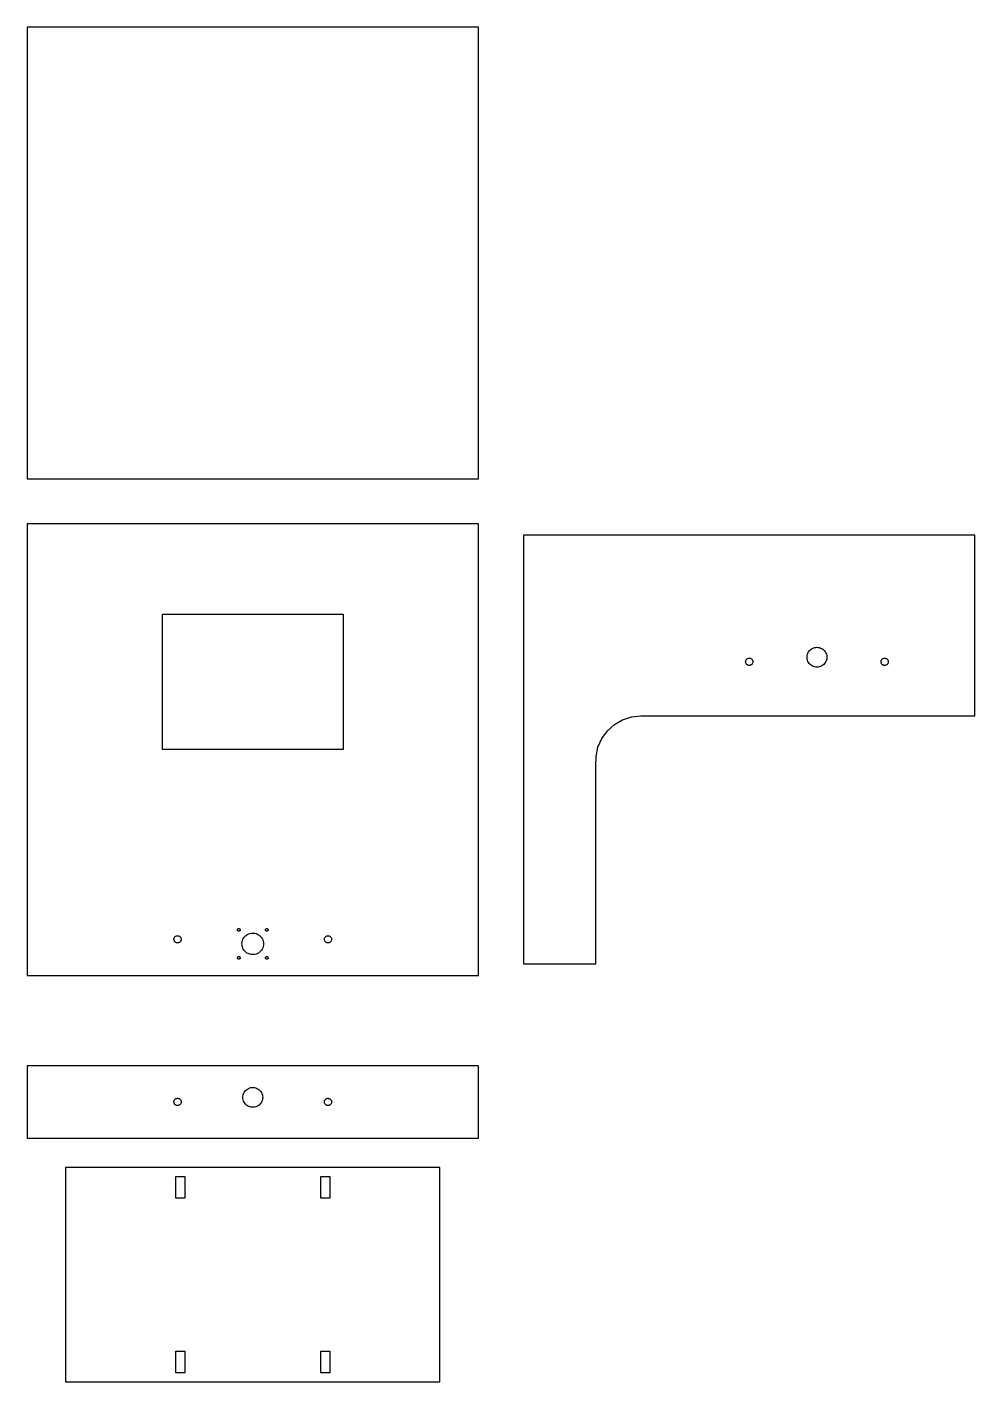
# Model space of a CAD drawing. Extents: x -550 to 1050, y -400 to 1100.
# Drawn here: x 0 to 1050, y -400 to 1100 of the extents above; entities that cross this region are included whole.
import ezdxf

# ---------------------------------------------------------------- set-up
doc = ezdxf.new("R2010")
doc.units = 0
doc.layers.get('0').update_dxf_attribs({"lineweight": 25, "true_color": 0xffffff})

msp = doc.modelspace()

# ---------------------------------------------------------------- linework, layer by layer
for p, q in [((500, 1100), (0, 1100)), ((0, 1100), (0, 600)), ((500, 600), (500, 1100)), ((0, 600), (500, 600)), ((500, 550), (0, 550)), ((0, 550), (0, 50)), ((500, 50), (500, 550)), ((1050, 537.3), (550, 537.3)), ((550, 537.3), (550, 62.7)), ((1050, 337.3), (1050, 537.3)), ((150, 300), (150, 450)), ((150, 450), (350, 450)), ((350, 450), (350, 300)), ((864.195, 404.361), (864.538, 405.699)), ((864.538, 405.699), (865.047, 406.984)), ((865.047, 406.984), (865.712, 408.194)), ((865.712, 408.194), (866.524, 409.312)), ((866.524, 409.312), (867.47, 410.319)), ((867.47, 410.319), (868.534, 411.199)), ((868.534, 411.199), (869.701, 411.939)), ((869.701, 411.939), (870.951, 412.528)), ((870.951, 412.528), (872.264, 412.954)), ((872.264, 412.954), (873.621, 413.213)), ((873.621, 413.213), (875, 413.3)), ((875, 413.3), (876.379, 413.213)), ((876.379, 413.213), (877.736, 412.954)), ((877.736, 412.954), (879.049, 412.528)), ((879.049, 412.528), (880.299, 411.939)), ((880.299, 411.939), (881.466, 411.199)), ((881.466, 411.199), (882.53, 410.319)), ((882.53, 410.319), (883.476, 409.312)), ((883.476, 409.312), (884.288, 408.194)), ((884.288, 408.194), (884.953, 406.984)), ((884.953, 406.984), (885.462, 405.699)), ((885.462, 405.699), (885.805, 404.361)), ((796.008, 397.551), (796.071, 398.05)), ((796.008, 397.049), (796.008, 397.551)), ((796.071, 396.55), (796.008, 397.049)), ((796.071, 398.05), (796.196, 398.536)), ((796.196, 396.064), (796.071, 396.55)), ((796.196, 398.536), (796.381, 399.003)), ((796.381, 395.597), (796.196, 396.064)), ((796.381, 399.003), (796.623, 399.443)), ((796.623, 395.157), (796.381, 395.597)), ((796.623, 399.443), (796.918, 399.85)), ((796.918, 394.75), (796.623, 395.157)), ((796.918, 399.85), (797.262, 400.216)), ((797.262, 394.384), (796.918, 394.75)), ((797.262, 400.216), (797.649, 400.536)), ((797.649, 394.064), (797.262, 394.384)), ((797.649, 400.536), (798.073, 400.805)), ((798.073, 393.795), (797.649, 394.064)), ((798.073, 400.805), (798.528, 401.019)), ((798.528, 393.581), (798.073, 393.795)), ((798.528, 401.019), (799.005, 401.174)), ((799.005, 393.426), (798.528, 393.581)), ((799.005, 401.174), (799.499, 401.268)), ((799.499, 393.332), (799.005, 393.426)), ((799.499, 401.268), (800, 401.3)), ((800, 393.3), (799.499, 393.332)), ((800, 401.3), (800.501, 401.268)), ((800.501, 393.332), (800, 393.3)), ((800.501, 401.268), (800.995, 401.174)), ((800.995, 393.426), (800.501, 393.332)), ((800.995, 401.174), (801.472, 401.019)), ((801.472, 393.581), (800.995, 393.426)), ((801.472, 401.019), (801.927, 400.805)), ((801.927, 393.795), (801.472, 393.581)), ((801.927, 400.805), (802.351, 400.536)), ((802.351, 394.064), (801.927, 393.795)), ((802.351, 400.536), (802.738, 400.216)), ((802.738, 394.384), (802.351, 394.064)), ((802.738, 400.216), (803.082, 399.85)), ((803.082, 394.75), (802.738, 394.384)), ((803.082, 399.85), (803.377, 399.443)), ((803.377, 395.157), (803.082, 394.75)), ((803.377, 399.443), (803.619, 399.003)), ((803.619, 395.597), (803.377, 395.157)), ((803.619, 399.003), (803.804, 398.536)), ((803.804, 396.064), (803.619, 395.597)), ((803.804, 398.536), (803.929, 398.05)), ((803.929, 396.55), (803.804, 396.064)), ((803.929, 398.05), (803.992, 397.551)), ((803.992, 397.049), (803.929, 396.55)), ((803.992, 397.551), (803.992, 397.049)), ((864.022, 402.991), (864.195, 404.361)), ((864.022, 401.609), (864.022, 402.991)), ((864.195, 400.239), (864.022, 401.609)), ((864.538, 398.901), (864.195, 400.239)), ((865.047, 397.616), (864.538, 398.901)), ((865.712, 396.406), (865.047, 397.616)), ((866.524, 395.288), (865.712, 396.406)), ((867.47, 394.281), (866.524, 395.288)), ((868.534, 393.401), (867.47, 394.281)), ((869.701, 392.661), (868.534, 393.401)), ((870.951, 392.072), (869.701, 392.661)), ((872.264, 391.646), (870.951, 392.072)), ((873.621, 391.387), (872.264, 391.646)), ((875, 391.3), (873.621, 391.387)), ((876.379, 391.387), (875, 391.3)), ((877.736, 391.646), (876.379, 391.387)), ((879.049, 392.072), (877.736, 391.646)), ((880.299, 392.661), (879.049, 392.072)), ((881.466, 393.401), (880.299, 392.661)), ((882.53, 394.281), (881.466, 393.401)), ((883.476, 395.288), (882.53, 394.281)), ((884.288, 396.406), (883.476, 395.288)), ((884.953, 397.616), (884.288, 396.406)), ((885.462, 398.901), (884.953, 397.616)), ((885.805, 400.239), (885.462, 398.901)), ((885.805, 404.361), (885.978, 402.991)), ((885.978, 401.609), (885.805, 400.239)), ((885.978, 402.991), (885.978, 401.609)), ((946.008, 397.551), (946.071, 398.05)), ((946.008, 397.049), (946.008, 397.551)), ((946.071, 396.55), (946.008, 397.049)), ((946.071, 398.05), (946.196, 398.536)), ((946.196, 396.064), (946.071, 396.55)), ((946.196, 398.536), (946.381, 399.003)), ((946.381, 395.597), (946.196, 396.064)), ((946.381, 399.003), (946.623, 399.443)), ((946.623, 395.157), (946.381, 395.597)), ((946.623, 399.443), (946.918, 399.85)), ((946.918, 394.75), (946.623, 395.157)), ((946.918, 399.85), (947.262, 400.216)), ((947.262, 394.384), (946.918, 394.75)), ((947.262, 400.216), (947.649, 400.536)), ((947.649, 394.064), (947.262, 394.384)), ((947.649, 400.536), (948.073, 400.805)), ((948.073, 393.795), (947.649, 394.064)), ((948.073, 400.805), (948.528, 401.019)), ((948.528, 393.581), (948.073, 393.795)), ((948.528, 401.019), (949.005, 401.174)), ((949.005, 393.426), (948.528, 393.581)), ((949.005, 401.174), (949.499, 401.268)), ((949.499, 393.332), (949.005, 393.426)), ((949.499, 401.268), (950, 401.3)), ((950, 393.3), (949.499, 393.332)), ((950, 401.3), (950.501, 401.268)), ((950.501, 393.332), (950, 393.3)), ((950.501, 401.268), (950.995, 401.174)), ((950.995, 393.426), (950.501, 393.332)), ((950.995, 401.174), (951.472, 401.019)), ((951.472, 393.581), (950.995, 393.426)), ((951.472, 401.019), (951.927, 400.805)), ((951.927, 393.795), (951.472, 393.581)), ((951.927, 400.805), (952.351, 400.536)), ((952.351, 394.064), (951.927, 393.795)), ((952.351, 400.536), (952.738, 400.216)), ((952.738, 394.384), (952.351, 394.064)), ((952.738, 400.216), (953.082, 399.85)), ((953.082, 394.75), (952.738, 394.384)), ((953.082, 399.85), (953.377, 399.443)), ((953.377, 395.157), (953.082, 394.75)), ((953.377, 399.443), (953.619, 399.003)), ((953.619, 395.597), (953.377, 395.157)), ((953.619, 399.003), (953.804, 398.536)), ((953.804, 396.064), (953.619, 395.597)), ((953.804, 398.536), (953.929, 398.05)), ((953.929, 396.55), (953.804, 396.064)), ((953.929, 398.05), (953.992, 397.551)), ((953.992, 397.049), (953.929, 396.55)), ((953.992, 397.551), (953.992, 397.049)), ((650.611, 327.751), (659.663, 332.977)), ((659.663, 332.977), (669.604, 336.207)), ((669.604, 336.207), (680, 337.3)), ((680, 337.3), (1050, 337.3)), ((636.699, 312.3), (642.843, 320.757)), ((642.843, 320.757), (650.611, 327.751)), ((350, 300), (150, 300)), ((630.274, 292.526), (632.447, 302.751)), ((632.447, 302.751), (636.699, 312.3)), ((630, 287.3), (630.274, 287.3)), ((630, 62.7), (630, 287.3)), ((630.274, 287.3), (630.274, 292.526)), ((162.667, 90), (162.698, 90.5013)), ((162.698, 89.4987), (162.667, 90)), ((162.698, 90.5013), (162.792, 90.9948)), ((162.792, 90.9948), (162.948, 91.4725)), ((162.948, 91.4725), (163.161, 91.927)), ((163.161, 91.927), (163.431, 92.3511)), ((163.431, 92.3511), (163.751, 92.7382)), ((163.751, 92.7382), (164.117, 93.082)), ((164.117, 93.082), (164.523, 93.3773)), ((164.523, 93.3773), (164.964, 93.6193)), ((164.964, 93.6193), (165.431, 93.8042)), ((165.431, 93.8042), (165.917, 93.9291)), ((165.917, 93.9291), (166.415, 93.9921)), ((166.415, 93.9921), (166.918, 93.9921)), ((166.918, 93.9921), (167.416, 93.9291)), ((167.416, 93.9291), (167.903, 93.8042)), ((167.903, 93.8042), (168.37, 93.6193)), ((168.37, 93.6193), (168.81, 93.3773)), ((168.81, 93.3773), (169.216, 93.082)), ((169.216, 93.082), (169.583, 92.7382)), ((169.583, 92.7382), (169.903, 92.3511)), ((169.903, 92.3511), (170.172, 91.927)), ((170.172, 91.927), (170.386, 91.4725)), ((170.386, 91.4725), (170.541, 90.9948)), ((170.541, 90.9948), (170.635, 90.5013)), ((170.635, 90.5013), (170.667, 90)), ((170.667, 90), (170.635, 89.4987)), ((233, 100.5), (233.012, 100.688)), ((233.012, 100.312), (233, 100.5)), ((233.012, 100.688), (233.047, 100.873)), ((233.047, 100.127), (233.012, 100.312)), ((233.047, 100.873), (233.105, 101.052)), ((233.105, 99.9478), (233.047, 100.127)), ((233.105, 101.052), (233.186, 101.223)), ((233.186, 99.7774), (233.105, 99.9478)), ((233.186, 101.223), (233.286, 101.382)), ((233.286, 99.6183), (233.186, 99.7774)), ((233.286, 101.382), (233.407, 101.527)), ((233.407, 99.4732), (233.286, 99.6183)), ((233.407, 101.527), (233.544, 101.656)), ((233.544, 99.3442), (233.407, 99.4732)), ((233.544, 101.656), (233.696, 101.766)), ((233.696, 99.2335), (233.544, 99.3442)), ((233.696, 101.766), (233.861, 101.857)), ((233.861, 99.1428), (233.696, 99.2335)), ((233.861, 101.857), (234.036, 101.927)), ((234.036, 99.0734), (233.861, 99.1428)), ((234.036, 101.927), (234.219, 101.973)), ((234.219, 99.0266), (234.036, 99.0734)), ((234.219, 101.973), (234.406, 101.997)), ((234.406, 99.003), (234.219, 99.0266)), ((234.406, 101.997), (234.594, 101.997)), ((234.594, 99.003), (234.406, 99.003)), ((234.594, 101.997), (234.781, 101.973)), ((234.781, 99.0266), (234.594, 99.003)), ((234.781, 101.973), (234.964, 101.927)), ((234.964, 99.0734), (234.781, 99.0266)), ((234.964, 101.927), (235.139, 101.857)), ((235.139, 99.1428), (234.964, 99.0734)), ((235.139, 101.857), (235.304, 101.766)), ((235.304, 99.2335), (235.139, 99.1428)), ((235.304, 101.766), (235.456, 101.656)), ((235.456, 99.3442), (235.304, 99.2335)), ((235.456, 101.656), (235.593, 101.527)), ((235.593, 99.4732), (235.456, 99.3442)), ((235.593, 101.527), (235.714, 101.382)), ((235.714, 99.6183), (235.593, 99.4732)), ((235.714, 101.382), (235.814, 101.223)), ((235.814, 99.7774), (235.714, 99.6183)), ((235.814, 101.223), (235.895, 101.052)), ((235.895, 99.9478), (235.814, 99.7774)), ((235.895, 101.052), (235.953, 100.873)), ((235.953, 100.127), (235.895, 99.9478)), ((235.953, 100.873), (235.988, 100.688)), ((235.988, 100.312), (235.953, 100.127)), ((235.988, 100.688), (236, 100.5)), ((236, 100.5), (235.988, 100.312)), ((238.843, 89.4175), (239.484, 90.781)), ((239.484, 90.781), (240.292, 92.0534)), ((240.292, 92.0534), (241.252, 93.2146)), ((241.252, 93.2146), (242.351, 94.2462)), ((242.351, 94.2462), (243.57, 95.1319)), ((243.57, 95.1319), (244.891, 95.8579)), ((244.891, 95.8579), (246.292, 96.4127)), ((246.292, 96.4127), (247.751, 96.7874)), ((247.751, 96.7874), (249.247, 96.9763)), ((249.247, 96.9763), (250.753, 96.9763)), ((250.753, 96.9763), (252.249, 96.7874)), ((252.249, 96.7874), (253.708, 96.4127)), ((253.708, 96.4127), (255.109, 95.8579)), ((255.109, 95.8579), (256.43, 95.1319)), ((256.43, 95.1319), (257.649, 94.2462)), ((257.649, 94.2462), (258.748, 93.2146)), ((258.748, 93.2146), (259.708, 92.0534)), ((259.708, 92.0534), (260.516, 90.781)), ((260.516, 90.781), (261.157, 89.4175)), ((264, 100.5), (264.012, 100.688)), ((264.012, 100.312), (264, 100.5)), ((264.012, 100.688), (264.047, 100.873)), ((264.047, 100.127), (264.012, 100.312)), ((264.047, 100.873), (264.105, 101.052)), ((264.105, 99.9478), (264.047, 100.127)), ((264.105, 101.052), (264.186, 101.223)), ((264.186, 99.7774), (264.105, 99.9478)), ((264.186, 101.223), (264.286, 101.382)), ((264.286, 99.6183), (264.186, 99.7774)), ((264.286, 101.382), (264.407, 101.527)), ((264.407, 99.4732), (264.286, 99.6183)), ((264.407, 101.527), (264.544, 101.656)), ((264.544, 99.3442), (264.407, 99.4732)), ((264.544, 101.656), (264.696, 101.766)), ((264.696, 99.2335), (264.544, 99.3442)), ((264.696, 101.766), (264.861, 101.857)), ((264.861, 99.1428), (264.696, 99.2335)), ((264.861, 101.857), (265.036, 101.927)), ((265.036, 99.0734), (264.861, 99.1428)), ((265.036, 101.927), (265.219, 101.973)), ((265.219, 99.0266), (265.036, 99.0734)), ((265.219, 101.973), (265.406, 101.997)), ((265.406, 99.003), (265.219, 99.0266)), ((265.406, 101.997), (265.594, 101.997)), ((265.594, 99.003), (265.406, 99.003)), ((265.594, 101.997), (265.781, 101.973)), ((265.781, 99.0266), (265.594, 99.003)), ((265.781, 101.973), (265.964, 101.927)), ((265.964, 99.0734), (265.781, 99.0266)), ((265.964, 101.927), (266.139, 101.857)), ((266.139, 99.1428), (265.964, 99.0734)), ((266.139, 101.857), (266.304, 101.766)), ((266.304, 99.2335), (266.139, 99.1428)), ((266.304, 101.766), (266.456, 101.656)), ((266.456, 99.3442), (266.304, 99.2335)), ((266.456, 101.656), (266.593, 101.527)), ((266.593, 99.4732), (266.456, 99.3442)), ((266.593, 101.527), (266.714, 101.382)), ((266.714, 99.6183), (266.593, 99.4732)), ((266.714, 101.382), (266.814, 101.223)), ((266.814, 99.7774), (266.714, 99.6183)), ((266.814, 101.223), (266.895, 101.052)), ((266.895, 99.9478), (266.814, 99.7774)), ((266.895, 101.052), (266.953, 100.873)), ((266.953, 100.127), (266.895, 99.9478)), ((266.953, 100.873), (266.988, 100.688)), ((266.988, 100.312), (266.953, 100.127)), ((266.988, 100.688), (267, 100.5)), ((267, 100.5), (266.988, 100.312)), ((329.333, 90), (329.365, 90.5013)), ((329.365, 89.4987), (329.333, 90)), ((329.365, 90.5013), (329.459, 90.9948)), ((329.459, 90.9948), (329.614, 91.4725)), ((329.614, 91.4725), (329.828, 91.927)), ((329.828, 91.927), (330.097, 92.3511)), ((330.097, 92.3511), (330.417, 92.7382)), ((330.417, 92.7382), (330.784, 93.082)), ((330.784, 93.082), (331.19, 93.3773)), ((331.19, 93.3773), (331.63, 93.6193)), ((331.63, 93.6193), (332.097, 93.8042)), ((332.097, 93.8042), (332.584, 93.9291)), ((332.584, 93.9291), (333.082, 93.9921)), ((333.082, 93.9921), (333.585, 93.9921)), ((333.585, 93.9921), (334.083, 93.9291)), ((334.083, 93.9291), (334.569, 93.8042)), ((334.569, 93.8042), (335.036, 93.6193)), ((335.036, 93.6193), (335.477, 93.3773)), ((335.477, 93.3773), (335.883, 93.082)), ((335.883, 93.082), (336.249, 92.7382)), ((336.249, 92.7382), (336.569, 92.3511)), ((336.569, 92.3511), (336.839, 91.927)), ((336.839, 91.927), (337.052, 91.4725)), ((337.052, 91.4725), (337.208, 90.9948)), ((337.208, 90.9948), (337.302, 90.5013)), ((337.302, 90.5013), (337.333, 90)), ((337.333, 90), (337.302, 89.4987)), ((162.792, 89.0052), (162.698, 89.4987)), ((162.948, 88.5275), (162.792, 89.0052)), ((163.161, 88.073), (162.948, 88.5275)), ((163.431, 87.6488), (163.161, 88.073)), ((163.751, 87.2618), (163.431, 87.6488)), ((164.117, 86.9179), (163.751, 87.2618)), ((164.523, 86.6227), (164.117, 86.9179)), ((164.964, 86.3807), (164.523, 86.6227)), ((165.431, 86.1958), (164.964, 86.3807)), ((165.917, 86.0708), (165.431, 86.1958)), ((166.415, 86.0079), (165.917, 86.0708)), ((166.918, 86.0079), (166.415, 86.0079)), ((167.416, 86.0708), (166.918, 86.0079)), ((167.903, 86.1958), (167.416, 86.0708)), ((168.37, 86.3807), (167.903, 86.1958)), ((168.81, 86.6227), (168.37, 86.3807)), ((169.216, 86.9179), (168.81, 86.6227)), ((169.583, 87.2618), (169.216, 86.9179)), ((169.903, 87.6488), (169.583, 87.2618)), ((170.172, 88.073), (169.903, 87.6488)), ((170.386, 88.5275), (170.172, 88.073)), ((170.541, 89.0052), (170.386, 88.5275)), ((170.635, 89.4987), (170.541, 89.0052)), ((238, 85), (238.095, 86.504)), ((238.095, 83.496), (238, 85)), ((238.095, 86.504), (238.377, 87.9843)), ((238.377, 82.0157), (238.095, 83.496)), ((238.377, 87.9843), (238.843, 89.4175)), ((238.843, 80.5825), (238.377, 82.0157)), ((239.484, 79.2189), (238.843, 80.5825)), ((240.292, 77.9466), (239.484, 79.2189)), ((241.252, 76.7854), (240.292, 77.9466)), ((242.351, 75.7538), (241.252, 76.7854)), ((243.57, 74.8681), (242.351, 75.7538)), ((257.649, 75.7538), (256.43, 74.8681)), ((258.748, 76.7854), (257.649, 75.7538)), ((259.708, 77.9466), (258.748, 76.7854)), ((260.516, 79.2189), (259.708, 77.9466)), ((261.157, 80.5825), (260.516, 79.2189)), ((261.157, 89.4175), (261.623, 87.9843)), ((261.623, 82.0157), (261.157, 80.5825)), ((261.623, 87.9843), (261.905, 86.504)), ((261.905, 83.496), (261.623, 82.0157)), ((261.905, 86.504), (262, 85)), ((262, 85), (261.905, 83.496)), ((329.459, 89.0052), (329.365, 89.4987)), ((329.614, 88.5275), (329.459, 89.0052)), ((329.828, 88.073), (329.614, 88.5275)), ((330.097, 87.6488), (329.828, 88.073)), ((330.417, 87.2618), (330.097, 87.6488)), ((330.784, 86.9179), (330.417, 87.2618)), ((331.19, 86.6227), (330.784, 86.9179)), ((331.63, 86.3807), (331.19, 86.6227)), ((332.097, 86.1958), (331.63, 86.3807)), ((332.584, 86.0708), (332.097, 86.1958)), ((333.082, 86.0079), (332.584, 86.0708)), ((333.585, 86.0079), (333.082, 86.0079)), ((334.083, 86.0708), (333.585, 86.0079)), ((334.569, 86.1958), (334.083, 86.0708)), ((335.036, 86.3807), (334.569, 86.1958)), ((335.477, 86.6227), (335.036, 86.3807)), ((335.883, 86.9179), (335.477, 86.6227)), ((336.249, 87.2618), (335.883, 86.9179)), ((336.569, 87.6488), (336.249, 87.2618)), ((336.839, 88.073), (336.569, 87.6488)), ((337.052, 88.5275), (336.839, 88.073)), ((337.208, 89.0052), (337.052, 88.5275)), ((337.302, 89.4987), (337.208, 89.0052)), ((233, 69.5), (233.012, 69.688)), ((233.012, 69.312), (233, 69.5)), ((233.012, 69.688), (233.047, 69.873)), ((233.047, 69.127), (233.012, 69.312)), ((233.047, 69.873), (233.105, 70.0522)), ((233.105, 68.9478), (233.047, 69.127)), ((233.105, 70.0522), (233.186, 70.2226)), ((233.186, 68.7774), (233.105, 68.9478)), ((233.186, 70.2226), (233.286, 70.3817)), ((233.286, 68.6183), (233.186, 68.7774)), ((233.286, 70.3817), (233.407, 70.5268)), ((233.407, 68.4732), (233.286, 68.6183)), ((233.407, 70.5268), (233.544, 70.6558)), ((233.544, 68.3442), (233.407, 68.4732)), ((233.544, 70.6558), (233.696, 70.7665)), ((233.696, 68.2335), (233.544, 68.3442)), ((233.696, 70.7665), (233.861, 70.8572)), ((233.861, 68.1428), (233.696, 68.2335)), ((233.861, 70.8572), (234.036, 70.9266)), ((234.036, 68.0734), (233.861, 68.1428)), ((234.036, 70.9266), (234.219, 70.9734)), ((234.219, 68.0266), (234.036, 68.0734)), ((234.219, 70.9734), (234.406, 70.997)), ((234.406, 68.003), (234.219, 68.0266)), ((234.406, 70.997), (234.594, 70.997)), ((234.594, 68.003), (234.406, 68.003)), ((234.594, 70.997), (234.781, 70.9734)), ((234.781, 68.0266), (234.594, 68.003)), ((234.781, 70.9734), (234.964, 70.9266)), ((234.964, 68.0734), (234.781, 68.0266)), ((234.964, 70.9266), (235.139, 70.8572)), ((235.139, 68.1428), (234.964, 68.0734)), ((235.139, 70.8572), (235.304, 70.7665)), ((235.304, 68.2335), (235.139, 68.1428)), ((235.304, 70.7665), (235.456, 70.6558)), ((235.456, 68.3442), (235.304, 68.2335)), ((235.456, 70.6558), (235.593, 70.5268)), ((235.593, 68.4732), (235.456, 68.3442)), ((235.593, 70.5268), (235.714, 70.3817)), ((235.714, 68.6183), (235.593, 68.4732)), ((235.714, 70.3817), (235.814, 70.2226)), ((235.814, 68.7774), (235.714, 68.6183)), ((235.814, 70.2226), (235.895, 70.0522)), ((235.895, 68.9478), (235.814, 68.7774)), ((235.895, 70.0522), (235.953, 69.873)), ((235.953, 69.127), (235.895, 68.9478)), ((235.953, 69.873), (235.988, 69.688)), ((235.988, 69.312), (235.953, 69.127)), ((235.988, 69.688), (236, 69.5)), ((236, 69.5), (235.988, 69.312)), ((244.891, 74.1421), (243.57, 74.8681)), ((246.292, 73.5873), (244.891, 74.1421)), ((247.751, 73.2126), (246.292, 73.5873)), ((249.247, 73.0237), (247.751, 73.2126)), ((250.753, 73.0237), (249.247, 73.0237)), ((252.249, 73.2126), (250.753, 73.0237)), ((253.708, 73.5873), (252.249, 73.2126)), ((255.109, 74.1421), (253.708, 73.5873)), ((256.43, 74.8681), (255.109, 74.1421)), ((264, 69.5), (264.012, 69.688)), ((264.012, 69.312), (264, 69.5)), ((264.012, 69.688), (264.047, 69.873)), ((264.047, 69.127), (264.012, 69.312)), ((264.047, 69.873), (264.105, 70.0522)), ((264.105, 68.9478), (264.047, 69.127)), ((264.105, 70.0522), (264.186, 70.2226)), ((264.186, 68.7774), (264.105, 68.9478)), ((264.186, 70.2226), (264.286, 70.3817)), ((264.286, 68.6183), (264.186, 68.7774)), ((264.286, 70.3817), (264.407, 70.5268)), ((264.407, 68.4732), (264.286, 68.6183)), ((264.407, 70.5268), (264.544, 70.6558)), ((264.544, 68.3442), (264.407, 68.4732)), ((264.544, 70.6558), (264.696, 70.7665)), ((264.696, 68.2335), (264.544, 68.3442)), ((264.696, 70.7665), (264.861, 70.8572)), ((264.861, 68.1428), (264.696, 68.2335)), ((264.861, 70.8572), (265.036, 70.9266)), ((265.036, 68.0734), (264.861, 68.1428)), ((265.036, 70.9266), (265.219, 70.9734)), ((265.219, 68.0266), (265.036, 68.0734)), ((265.219, 70.9734), (265.406, 70.997)), ((265.406, 68.003), (265.219, 68.0266)), ((265.406, 70.997), (265.594, 70.997)), ((265.594, 68.003), (265.406, 68.003)), ((265.594, 70.997), (265.781, 70.9734)), ((265.781, 68.0266), (265.594, 68.003)), ((265.781, 70.9734), (265.964, 70.9266)), ((265.964, 68.0734), (265.781, 68.0266)), ((265.964, 70.9266), (266.139, 70.8572)), ((266.139, 68.1428), (265.964, 68.0734)), ((266.139, 70.8572), (266.304, 70.7665)), ((266.304, 68.2335), (266.139, 68.1428)), ((266.304, 70.7665), (266.456, 70.6558)), ((266.456, 68.3442), (266.304, 68.2335)), ((266.456, 70.6558), (266.593, 70.5268)), ((266.593, 68.4732), (266.456, 68.3442)), ((266.593, 70.5268), (266.714, 70.3817)), ((266.714, 68.6183), (266.593, 68.4732)), ((266.714, 70.3817), (266.814, 70.2226)), ((266.814, 68.7774), (266.714, 68.6183)), ((266.814, 70.2226), (266.895, 70.0522)), ((266.895, 68.9478), (266.814, 68.7774)), ((266.895, 70.0522), (266.953, 69.873)), ((266.953, 69.127), (266.895, 68.9478)), ((266.953, 69.873), (266.988, 69.688)), ((266.988, 69.312), (266.953, 69.127)), ((266.988, 69.688), (267, 69.5)), ((267, 69.5), (266.988, 69.312)), ((550, 62.7), (630, 62.7)), ((0, 50), (500, 50)), ((500, -50), (0, -50)), ((0, -50), (0, -130)), ((500, -130), (500, -50)), ((245.316, -75.0469), (246.601, -74.5384)), ((246.601, -74.5384), (247.939, -74.1948)), ((247.939, -74.1948), (249.309, -74.0217)), ((249.309, -74.0217), (250.691, -74.0217)), ((250.691, -74.0217), (252.061, -74.1948)), ((252.061, -74.1948), (253.399, -74.5384)), ((253.399, -74.5384), (254.684, -75.0469)), ((162.667, -90), (162.698, -89.4987)), ((162.698, -90.5013), (162.667, -90)), ((162.698, -89.4987), (162.792, -89.0052)), ((162.792, -89.0052), (162.948, -88.5275)), ((162.948, -88.5275), (163.161, -88.073)), ((163.161, -88.073), (163.431, -87.6488)), ((163.431, -87.6488), (163.751, -87.2618)), ((163.751, -87.2618), (164.117, -86.9179)), ((164.117, -86.9179), (164.523, -86.6227)), ((164.523, -86.6227), (164.964, -86.3807)), ((164.964, -86.3807), (165.431, -86.1958)), ((165.431, -86.1958), (165.917, -86.0708)), ((165.917, -86.0708), (166.415, -86.0079)), ((166.415, -86.0079), (166.918, -86.0079)), ((166.918, -86.0079), (167.416, -86.0708)), ((167.416, -86.0708), (167.903, -86.1958)), ((167.903, -86.1958), (168.37, -86.3807)), ((168.37, -86.3807), (168.81, -86.6227)), ((168.81, -86.6227), (169.216, -86.9179)), ((169.216, -86.9179), (169.583, -87.2618)), ((169.583, -87.2618), (169.903, -87.6488)), ((169.903, -87.6488), (170.172, -88.073)), ((170.172, -88.073), (170.386, -88.5275)), ((170.386, -88.5275), (170.541, -89.0052)), ((170.541, -89.0052), (170.635, -89.4987)), ((170.635, -89.4987), (170.667, -90)), ((170.667, -90), (170.635, -90.5013)), ((239, -85), (239.087, -83.6213)), ((239.087, -86.3787), (239, -85)), ((239.087, -83.6213), (239.346, -82.2644)), ((239.346, -87.7356), (239.087, -86.3787)), ((239.346, -82.2644), (239.772, -80.9506)), ((239.772, -89.0494), (239.346, -87.7356)), ((239.772, -80.9506), (240.361, -79.7007)), ((240.361, -90.2993), (239.772, -89.0494)), ((240.361, -79.7007), (241.101, -78.5344)), ((241.101, -78.5344), (241.981, -77.47)), ((241.981, -77.47), (242.988, -76.5244)), ((242.988, -76.5244), (244.106, -75.7124)), ((244.106, -75.7124), (245.316, -75.0469)), ((254.684, -75.0469), (255.894, -75.7124)), ((255.894, -75.7124), (257.012, -76.5244)), ((257.012, -76.5244), (258.019, -77.47)), ((258.019, -77.47), (258.899, -78.5344)), ((258.899, -78.5344), (259.639, -79.7007)), ((259.639, -79.7007), (260.228, -80.9506)), ((260.228, -89.0494), (259.639, -90.2993)), ((260.228, -80.9506), (260.654, -82.2644)), ((260.654, -87.7356), (260.228, -89.0494)), ((260.654, -82.2644), (260.913, -83.6213)), ((260.913, -86.3787), (260.654, -87.7356)), ((260.913, -83.6213), (261, -85)), ((261, -85), (260.913, -86.3787)), ((329.333, -90), (329.365, -89.4987)), ((329.365, -90.5013), (329.333, -90)), ((329.365, -89.4987), (329.459, -89.0052)), ((329.459, -89.0052), (329.614, -88.5275)), ((329.614, -88.5275), (329.828, -88.073)), ((329.828, -88.073), (330.097, -87.6488)), ((330.097, -87.6488), (330.417, -87.2618)), ((330.417, -87.2618), (330.784, -86.9179)), ((330.784, -86.9179), (331.19, -86.6227)), ((331.19, -86.6227), (331.63, -86.3807)), ((331.63, -86.3807), (332.097, -86.1958)), ((332.097, -86.1958), (332.584, -86.0708)), ((332.584, -86.0708), (333.082, -86.0079)), ((333.082, -86.0079), (333.585, -86.0079)), ((333.585, -86.0079), (334.083, -86.0708)), ((334.083, -86.0708), (334.569, -86.1958)), ((334.569, -86.1958), (335.036, -86.3807)), ((335.036, -86.3807), (335.477, -86.6227)), ((335.477, -86.6227), (335.883, -86.9179)), ((335.883, -86.9179), (336.249, -87.2618)), ((336.249, -87.2618), (336.569, -87.6488)), ((336.569, -87.6488), (336.839, -88.073)), ((336.839, -88.073), (337.052, -88.5275)), ((337.052, -88.5275), (337.208, -89.0052)), ((337.208, -89.0052), (337.302, -89.4987)), ((337.302, -89.4987), (337.333, -90)), ((337.333, -90), (337.302, -90.5013)), ((162.792, -90.9948), (162.698, -90.5013)), ((162.948, -91.4725), (162.792, -90.9948)), ((163.161, -91.927), (162.948, -91.4725)), ((163.431, -92.3511), (163.161, -91.927)), ((163.751, -92.7382), (163.431, -92.3511)), ((164.117, -93.082), (163.751, -92.7382)), ((164.523, -93.3773), (164.117, -93.082)), ((164.964, -93.6193), (164.523, -93.3773)), ((165.431, -93.8042), (164.964, -93.6193)), ((165.917, -93.9291), (165.431, -93.8042)), ((166.415, -93.9921), (165.917, -93.9291)), ((166.918, -93.9921), (166.415, -93.9921)), ((167.416, -93.9291), (166.918, -93.9921)), ((167.903, -93.8042), (167.416, -93.9291)), ((168.37, -93.6193), (167.903, -93.8042)), ((168.81, -93.3773), (168.37, -93.6193)), ((169.216, -93.082), (168.81, -93.3773)), ((169.583, -92.7382), (169.216, -93.082)), ((169.903, -92.3511), (169.583, -92.7382)), ((170.172, -91.927), (169.903, -92.3511)), ((170.386, -91.4725), (170.172, -91.927)), ((170.541, -90.9948), (170.386, -91.4725)), ((170.635, -90.5013), (170.541, -90.9948)), ((241.101, -91.4656), (240.361, -90.2993)), ((241.981, -92.53), (241.101, -91.4656)), ((242.988, -93.4756), (241.981, -92.53)), ((244.106, -94.2876), (242.988, -93.4756)), ((245.316, -94.9531), (244.106, -94.2876)), ((246.601, -95.4616), (245.316, -94.9531)), ((247.939, -95.8052), (246.601, -95.4616)), ((249.309, -95.9783), (247.939, -95.8052)), ((250.691, -95.9783), (249.309, -95.9783)), ((252.061, -95.8052), (250.691, -95.9783)), ((253.399, -95.4616), (252.061, -95.8052)), ((254.684, -94.9531), (253.399, -95.4616)), ((255.894, -94.2876), (254.684, -94.9531)), ((257.012, -93.4756), (255.894, -94.2876)), ((258.019, -92.53), (257.012, -93.4756)), ((258.899, -91.4656), (258.019, -92.53)), ((259.639, -90.2993), (258.899, -91.4656)), ((329.459, -90.9948), (329.365, -90.5013)), ((329.614, -91.4725), (329.459, -90.9948)), ((329.828, -91.927), (329.614, -91.4725)), ((330.097, -92.3511), (329.828, -91.927)), ((330.417, -92.7382), (330.097, -92.3511)), ((330.784, -93.082), (330.417, -92.7382)), ((331.19, -93.3773), (330.784, -93.082)), ((331.63, -93.6193), (331.19, -93.3773)), ((332.097, -93.8042), (331.63, -93.6193)), ((332.584, -93.9291), (332.097, -93.8042)), ((333.082, -93.9921), (332.584, -93.9291)), ((333.585, -93.9921), (333.082, -93.9921)), ((334.083, -93.9291), (333.585, -93.9921)), ((334.569, -93.8042), (334.083, -93.9291)), ((335.036, -93.6193), (334.569, -93.8042)), ((335.477, -93.3773), (335.036, -93.6193)), ((335.883, -93.082), (335.477, -93.3773)), ((336.249, -92.7382), (335.883, -93.082)), ((336.569, -92.3511), (336.249, -92.7382)), ((336.839, -91.927), (336.569, -92.3511)), ((337.052, -91.4725), (336.839, -91.927)), ((337.208, -90.9948), (337.052, -91.4725)), ((337.302, -90.5013), (337.208, -90.9948)), ((0, -130), (500, -130)), ((457.3, -162.7), (42.7, -162.7)), ((42.7, -162.7), (42.7, -400)), ((457.3, -400), (457.3, -162.7)), ((164.7, -196.7), (164.7, -172.7)), ((164.7, -172.7), (174.7, -172.7)), ((174.7, -172.7), (174.7, -196.7)), ((325.3, -196.7), (325.3, -172.7)), ((325.3, -172.7), (335.3, -172.7)), ((335.3, -172.7), (335.3, -196.7)), ((174.7, -196.7), (164.7, -196.7)), ((335.3, -196.7), (325.3, -196.7)), ((164.7, -390), (164.7, -366)), ((164.7, -366), (174.7, -366)), ((174.7, -366), (174.7, -390)), ((325.3, -390), (325.3, -366)), ((325.3, -366), (335.3, -366)), ((335.3, -366), (335.3, -390)), ((174.7, -390), (164.7, -390)), ((335.3, -390), (325.3, -390)), ((42.7, -400), (457.3, -400))]:
    msp.add_line(p, q)

doc.saveas('drawing.dxf')
